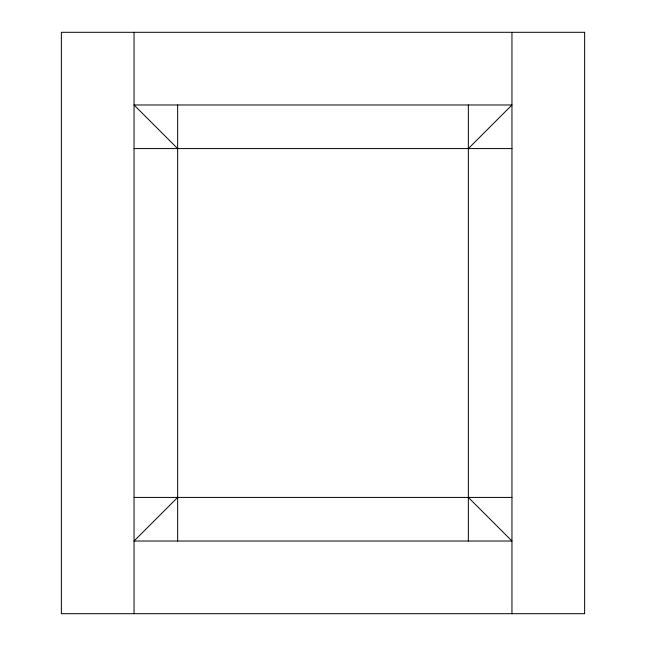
<?xml version="1.0" encoding="UTF-8"?>
<svg xmlns="http://www.w3.org/2000/svg" width="646" height="646" viewBox="0 0 646 646"><rect width="100%" height="100%" fill="white"/><g stroke="black" fill="none" stroke-linecap="round" stroke-linejoin="round"><path stroke-width="0.97" d="M468.35 148.58L511.955 104.975L134.045 104.975L177.65 148.58M177.65 497.42L134.045 541.025L511.955 541.025L468.35 497.42M134.045 148.58L511.955 148.58M134.045 497.42L511.955 497.42M511.955 32.3L511.955 613.7M468.35 104.975L468.35 541.025M177.65 104.975L177.65 541.025M134.045 32.3L134.045 613.7M584.63 32.3L61.37 32.3L61.37 613.7L584.63 613.7L584.63 32.3"/></g></svg>
